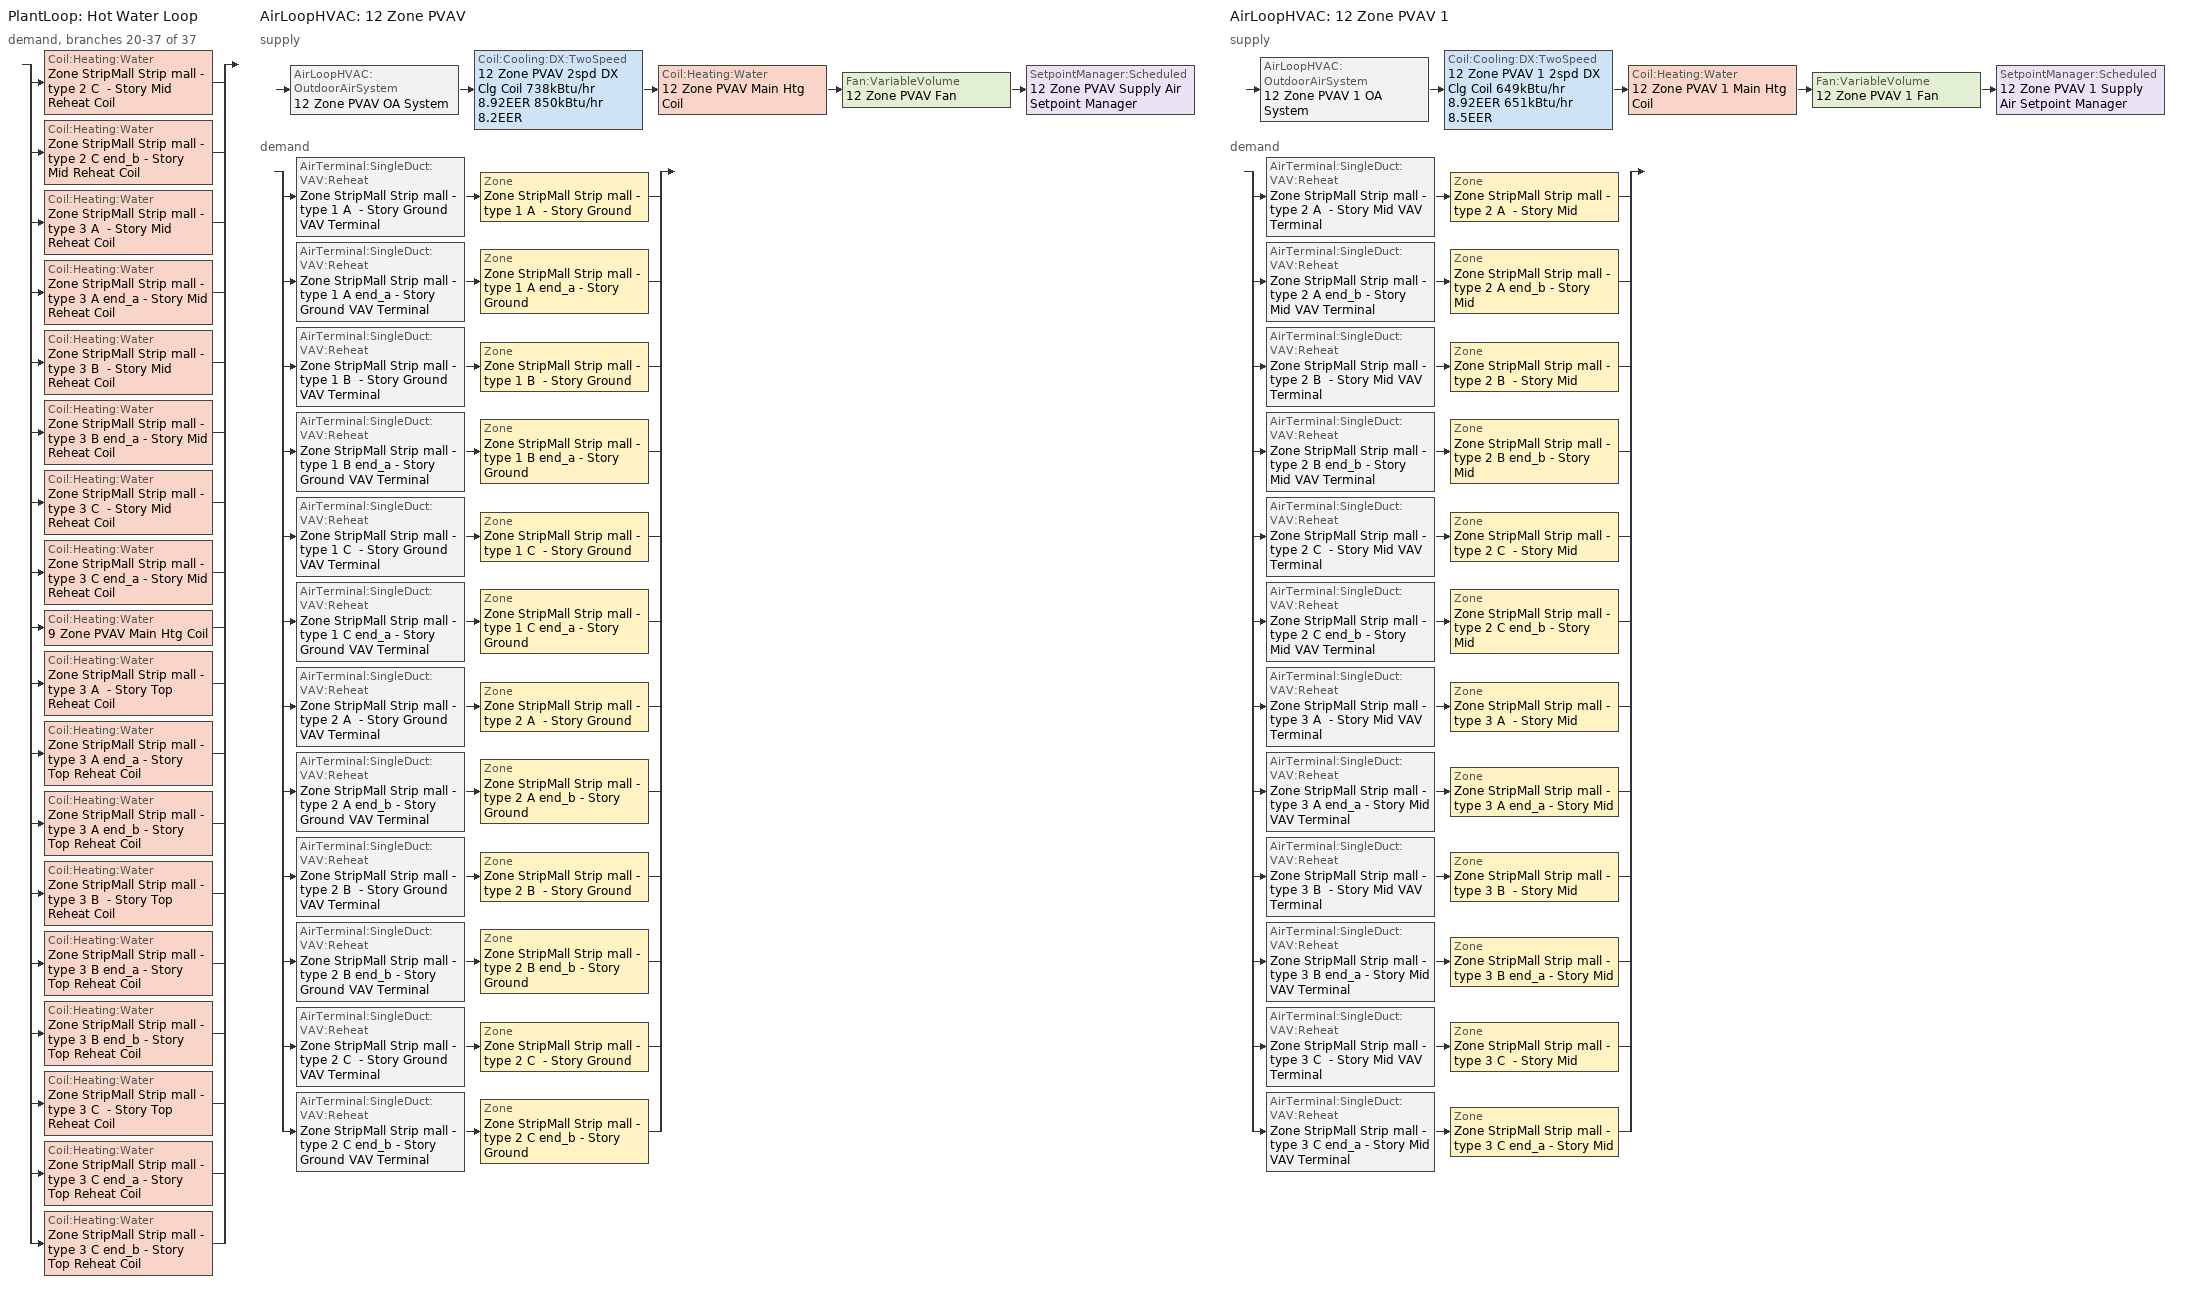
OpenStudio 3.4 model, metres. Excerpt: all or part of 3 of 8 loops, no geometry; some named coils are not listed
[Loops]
PlantLoop 'Hot Water Loop'
 demand, branches 20-37 of 37: split
  | Coil:Heating:Water 'Zone StripMall Strip mall - type 2 C  - Story Mid Reheat Coil'
  | Coil:Heating:Water 'Zone StripMall Strip mall - type 2 C end_b - Story Mid Reheat Coil'
  | Coil:Heating:Water 'Zone StripMall Strip mall - type 3 A  - Story Mid Reheat Coil'
  | Coil:Heating:Water 'Zone StripMall Strip mall - type 3 A end_a - Story Mid Reheat Coil'
  | Coil:Heating:Water 'Zone StripMall Strip mall - type 3 B  - Story Mid Reheat Coil'
  | Coil:Heating:Water 'Zone StripMall Strip mall - type 3 B end_a - Story Mid Reheat Coil'
  | Coil:Heating:Water 'Zone StripMall Strip mall - type 3 C  - Story Mid Reheat Coil'
  | Coil:Heating:Water 'Zone StripMall Strip mall - type 3 C end_a - Story Mid Reheat Coil'
  | Coil:Heating:Water '9 Zone PVAV Main Htg Coil'
  | Coil:Heating:Water 'Zone StripMall Strip mall - type 3 A  - Story Top Reheat Coil'
  | Coil:Heating:Water 'Zone StripMall Strip mall - type 3 A end_a - Story Top Reheat Coil'
  | Coil:Heating:Water 'Zone StripMall Strip mall - type 3 A end_b - Story Top Reheat Coil'
  | Coil:Heating:Water 'Zone StripMall Strip mall - type 3 B  - Story Top Reheat Coil'
  | Coil:Heating:Water 'Zone StripMall Strip mall - type 3 B end_a - Story Top Reheat Coil'
  | Coil:Heating:Water 'Zone StripMall Strip mall - type 3 B end_b - Story Top Reheat Coil'
  | Coil:Heating:Water 'Zone StripMall Strip mall - type 3 C  - Story Top Reheat Coil'
  | Coil:Heating:Water 'Zone StripMall Strip mall - type 3 C end_a - Story Top Reheat Coil'
  | Coil:Heating:Water 'Zone StripMall Strip mall - type 3 C end_b - Story Top Reheat Coil'
AirLoopHVAC '12 Zone PVAV'
 supply: AirLoopHVAC:OutdoorAirSystem '12 Zone PVAV OA System' > Coil:Cooling:DX:TwoSpeed '12 Zone PVAV 2spd DX Clg Coil 738kBtu/hr 8.92EER 850kBtu/hr 8.2EER' > Coil:Heating:Water '12 Zone PVAV Main Htg Coil' > Fan:VariableVolume '12 Zone PVAV Fan' > SetpointManager:Scheduled '12 Zone PVAV Supply Air Setpoint Manager'
 demand: split
  | AirTerminal:SingleDuct:VAV:Reheat 'Zone StripMall Strip mall - type 1 A  - Story Ground VAV Terminal' > Zone 'Zone StripMall Strip mall - type 1 A  - Story Ground'
  | AirTerminal:SingleDuct:VAV:Reheat 'Zone StripMall Strip mall - type 1 A end_a - Story Ground VAV Terminal' > Zone 'Zone StripMall Strip mall - type 1 A end_a - Story Ground'
  | AirTerminal:SingleDuct:VAV:Reheat 'Zone StripMall Strip mall - type 1 B  - Story Ground VAV Terminal' > Zone 'Zone StripMall Strip mall - type 1 B  - Story Ground'
  | AirTerminal:SingleDuct:VAV:Reheat 'Zone StripMall Strip mall - type 1 B end_a - Story Ground VAV Terminal' > Zone 'Zone StripMall Strip mall - type 1 B end_a - Story Ground'
  | AirTerminal:SingleDuct:VAV:Reheat 'Zone StripMall Strip mall - type 1 C  - Story Ground VAV Terminal' > Zone 'Zone StripMall Strip mall - type 1 C  - Story Ground'
  | AirTerminal:SingleDuct:VAV:Reheat 'Zone StripMall Strip mall - type 1 C end_a - Story Ground VAV Terminal' > Zone 'Zone StripMall Strip mall - type 1 C end_a - Story Ground'
  | AirTerminal:SingleDuct:VAV:Reheat 'Zone StripMall Strip mall - type 2 A  - Story Ground VAV Terminal' > Zone 'Zone StripMall Strip mall - type 2 A  - Story Ground'
  | AirTerminal:SingleDuct:VAV:Reheat 'Zone StripMall Strip mall - type 2 A end_b - Story Ground VAV Terminal' > Zone 'Zone StripMall Strip mall - type 2 A end_b - Story Ground'
  | AirTerminal:SingleDuct:VAV:Reheat 'Zone StripMall Strip mall - type 2 B  - Story Ground VAV Terminal' > Zone 'Zone StripMall Strip mall - type 2 B  - Story Ground'
  | AirTerminal:SingleDuct:VAV:Reheat 'Zone StripMall Strip mall - type 2 B end_b - Story Ground VAV Terminal' > Zone 'Zone StripMall Strip mall - type 2 B end_b - Story Ground'
  | AirTerminal:SingleDuct:VAV:Reheat 'Zone StripMall Strip mall - type 2 C  - Story Ground VAV Terminal' > Zone 'Zone StripMall Strip mall - type 2 C  - Story Ground'
  | AirTerminal:SingleDuct:VAV:Reheat 'Zone StripMall Strip mall - type 2 C end_b - Story Ground VAV Terminal' > Zone 'Zone StripMall Strip mall - type 2 C end_b - Story Ground'
AirLoopHVAC '12 Zone PVAV 1'
 supply: AirLoopHVAC:OutdoorAirSystem '12 Zone PVAV 1 OA System' > Coil:Cooling:DX:TwoSpeed '12 Zone PVAV 1 2spd DX Clg Coil 649kBtu/hr 8.92EER 651kBtu/hr 8.5EER' > Coil:Heating:Water '12 Zone PVAV 1 Main Htg Coil' > Fan:VariableVolume '12 Zone PVAV 1 Fan' > SetpointManager:Scheduled '12 Zone PVAV 1 Supply Air Setpoint Manager'
 demand: split
  | AirTerminal:SingleDuct:VAV:Reheat 'Zone StripMall Strip mall - type 2 A  - Story Mid VAV Terminal' > Zone 'Zone StripMall Strip mall - type 2 A  - Story Mid'
  | AirTerminal:SingleDuct:VAV:Reheat 'Zone StripMall Strip mall - type 2 A end_b - Story Mid VAV Terminal' > Zone 'Zone StripMall Strip mall - type 2 A end_b - Story Mid'
  | AirTerminal:SingleDuct:VAV:Reheat 'Zone StripMall Strip mall - type 2 B  - Story Mid VAV Terminal' > Zone 'Zone StripMall Strip mall - type 2 B  - Story Mid'
  | AirTerminal:SingleDuct:VAV:Reheat 'Zone StripMall Strip mall - type 2 B end_b - Story Mid VAV Terminal' > Zone 'Zone StripMall Strip mall - type 2 B end_b - Story Mid'
  | AirTerminal:SingleDuct:VAV:Reheat 'Zone StripMall Strip mall - type 2 C  - Story Mid VAV Terminal' > Zone 'Zone StripMall Strip mall - type 2 C  - Story Mid'
  | AirTerminal:SingleDuct:VAV:Reheat 'Zone StripMall Strip mall - type 2 C end_b - Story Mid VAV Terminal' > Zone 'Zone StripMall Strip mall - type 2 C end_b - Story Mid'
  | AirTerminal:SingleDuct:VAV:Reheat 'Zone StripMall Strip mall - type 3 A  - Story Mid VAV Terminal' > Zone 'Zone StripMall Strip mall - type 3 A  - Story Mid'
  | AirTerminal:SingleDuct:VAV:Reheat 'Zone StripMall Strip mall - type 3 A end_a - Story Mid VAV Terminal' > Zone 'Zone StripMall Strip mall - type 3 A end_a - Story Mid'
  | AirTerminal:SingleDuct:VAV:Reheat 'Zone StripMall Strip mall - type 3 B  - Story Mid VAV Terminal' > Zone 'Zone StripMall Strip mall - type 3 B  - Story Mid'
  | AirTerminal:SingleDuct:VAV:Reheat 'Zone StripMall Strip mall - type 3 B end_a - Story Mid VAV Terminal' > Zone 'Zone StripMall Strip mall - type 3 B end_a - Story Mid'
  | AirTerminal:SingleDuct:VAV:Reheat 'Zone StripMall Strip mall - type 3 C  - Story Mid VAV Terminal' > Zone 'Zone StripMall Strip mall - type 3 C  - Story Mid'
  | AirTerminal:SingleDuct:VAV:Reheat 'Zone StripMall Strip mall - type 3 C end_a - Story Mid VAV Terminal' > Zone 'Zone StripMall Strip mall - type 3 C end_a - Story Mid'
[SizingPeriod:DesignDay] Barometric Pressure {Pa}=97435; Wind Speed {m/s}=4.7; Wind Direction {deg}=270; Rain Indicator=No; Snow Indicator=No; Day of Month=21; Day Type=SummerDesignDay; Daylight Saving Time Indicator=No; Humidity Condition Type=Wetbulb; Dry-Bulb Temperature Range Modifier Type=DefaultMultipliers; Solar Model Indicator=ASHRAETau
Name | Maximum Dry-Bulb Temperature {C} | Daily Dry-Bulb Temperature Range {deltaC} | Month | Wetbulb or DewPoint at Maximum Dry-Bulb {C} | ASHRAE Clear Sky Optical Depth for Beam Irradiance | ASHRAE Clear Sky Optical Depth for Diffuse Irradiance
Houghton County November .4% Condns DB=>MCWB 1 | 16 | 5.8 | 11 | 11.2 | 0.294 | 2.648
Houghton County November .4% Condns WB=>MCDB 1 | 14.6 | 5.8 | 11 | 12.3 | 0.294 | 2.648
Houghton County October .4% Condns DB=>MCWB 1 | 23.2 | 7.6 | 10 | 16.6 | 0.316 | 2.586
Houghton County October .4% Condns WB=>MCDB 1 | 21.8 | 7.6 | 10 | 17.8 | 0.316 | 2.586
Houghton County September .4% Condns DB=>MCWB 1 | 28.8 | 9.2 | 9 | 21.1 | 0.343 | 2.504
Houghton County September .4% Condns WB=>MCDB 1 | 27 | 9.2 | 9 | 21.8 | 0.343 | 2.504
[Sizing:Zone] Zone Cooling Design Supply Air Temperature Input Method=SupplyAirTemperature; Zone Cooling Design Supply Air Temperature {C}=12.7778; Zone Cooling Design Supply Air Temperature Difference {deltaC}=11.11; Zone Heating Design Supply Air Temperature Input Method=SupplyAirTemperature; Zone Heating Design Supply Air Temperature {C}=50; Zone Heating Design Supply Air Temperature Difference {deltaC}=11.11; Zone Cooling Design Supply Air Humidity Ratio {kg-H2O/kg-air}=0.0085; Zone Heating Design Supply Air Humidity Ratio {kg-H2O/kg-air}=0.008; Cooling Design Air Flow Method=DesignDay; Heating Design Air Flow Method=DesignDay; Account for Dedicated Outdoor Air System=No; Dedicated Outdoor Air System Control Strategy=NeutralSupplyAir; Dedicated Outdoor Air Low Setpoint Temperature for Design {C}=autosize; Dedicated Outdoor Air High Setpoint Temperature for Design {C}=autosize; Design Minimum Zone Ventilation Efficiency=0.6
Zone StripMall Strip mall - type 1 A end_a - Story Ground; Zone StripMall Strip mall - type 1 B end_a - Story Ground; Zone StripMall Strip mall - type 1 C end_a - Story Ground; Zone StripMall Strip mall - type 1 A  - Story Ground; Zone StripMall Strip mall - type 1 B  - Story Ground; Zone StripMall Strip mall - type 1 C  - Story Ground; Zone StripMall Strip mall - type 2 A  - Story Ground; Zone StripMall Strip mall - type 2 B  - Story Ground; Zone StripMall Strip mall - type 2 C  - Story Ground; Zone StripMall Strip mall - type 2 A end_b - Story Ground; Zone StripMall Strip mall - type 2 B end_b - Story Ground; Zone StripMall Strip mall - type 2 C end_b - Story Ground; Zone StripMall Strip mall - type 3 A end_a - Story Mid; Zone StripMall Strip mall - type 3 B end_a - Story Mid; Zone StripMall Strip mall - type 3 C end_a - Story Mid; Zone StripMall Strip mall - type 3 A  - Story Mid; Zone StripMall Strip mall - type 3 B  - Story Mid; Zone StripMall Strip mall - type 3 C  - Story Mid; Zone StripMall Strip mall - type 2 A  - Story Mid; Zone StripMall Strip mall - type 2 B  - Story Mid; Zone StripMall Strip mall - type 2 C  - Story Mid; Zone StripMall Strip mall - type 2 A end_b - Story Mid; Zone StripMall Strip mall - type 2 B end_b - Story Mid; Zone StripMall Strip mall - type 2 C end_b - Story Mid
[Zone equipment]
Zone StripMall Strip mall - type 1 A end_a - Story Ground: Zone StripMall Strip mall - type 1 A end_a - Story Ground VAV Terminal
Zone StripMall Strip mall - type 1 B end_a - Story Ground: Zone StripMall Strip mall - type 1 B end_a - Story Ground VAV Terminal
Zone StripMall Strip mall - type 1 C end_a - Story Ground: Zone StripMall Strip mall - type 1 C end_a - Story Ground VAV Terminal
Zone StripMall Strip mall - type 1 A  - Story Ground: Zone StripMall Strip mall - type 1 A  - Story Ground VAV Terminal
Zone StripMall Strip mall - type 1 B  - Story Ground: Zone StripMall Strip mall - type 1 B  - Story Ground VAV Terminal
Zone StripMall Strip mall - type 1 C  - Story Ground: Zone StripMall Strip mall - type 1 C  - Story Ground VAV Terminal
Zone StripMall Strip mall - type 2 A  - Story Ground: Zone StripMall Strip mall - type 2 A  - Story Ground VAV Terminal
Zone StripMall Strip mall - type 2 B  - Story Ground: Zone StripMall Strip mall - type 2 B  - Story Ground VAV Terminal
Zone StripMall Strip mall - type 2 C  - Story Ground: Zone StripMall Strip mall - type 2 C  - Story Ground VAV Terminal
Zone StripMall Strip mall - type 2 A end_b - Story Ground: Zone StripMall Strip mall - type 2 A end_b - Story Ground VAV Terminal
Zone StripMall Strip mall - type 2 B end_b - Story Ground: Zone StripMall Strip mall - type 2 B end_b - Story Ground VAV Terminal
Zone StripMall Strip mall - type 2 C end_b - Story Ground: Zone StripMall Strip mall - type 2 C end_b - Story Ground VAV Terminal
Zone StripMall Strip mall - type 3 A end_a - Story Mid: Zone StripMall Strip mall - type 3 A end_a - Story Mid VAV Terminal
Zone StripMall Strip mall - type 3 B end_a - Story Mid: Zone StripMall Strip mall - type 3 B end_a - Story Mid VAV Terminal
Zone StripMall Strip mall - type 3 C end_a - Story Mid: Zone StripMall Strip mall - type 3 C end_a - Story Mid VAV Terminal
Zone StripMall Strip mall - type 3 A  - Story Mid: Zone StripMall Strip mall - type 3 A  - Story Mid VAV Terminal
Zone StripMall Strip mall - type 3 B  - Story Mid: Zone StripMall Strip mall - type 3 B  - Story Mid VAV Terminal
Zone StripMall Strip mall - type 3 C  - Story Mid: Zone StripMall Strip mall - type 3 C  - Story Mid VAV Terminal
Zone StripMall Strip mall - type 2 A  - Story Mid: Zone StripMall Strip mall - type 2 A  - Story Mid VAV Terminal
Zone StripMall Strip mall - type 2 B  - Story Mid: Zone StripMall Strip mall - type 2 B  - Story Mid VAV Terminal
Zone StripMall Strip mall - type 2 C  - Story Mid: Zone StripMall Strip mall - type 2 C  - Story Mid VAV Terminal
Zone StripMall Strip mall - type 2 A end_b - Story Mid: Zone StripMall Strip mall - type 2 A end_b - Story Mid VAV Terminal
Zone StripMall Strip mall - type 2 B end_b - Story Mid: Zone StripMall Strip mall - type 2 B end_b - Story Mid VAV Terminal
Zone StripMall Strip mall - type 2 C end_b - Story Mid: Zone StripMall Strip mall - type 2 C end_b - Story Mid VAV Terminal
[SetpointManager:Scheduled] Control Variable=Temperature; Schedule=Supply Air Temp - 55.0F
Name | Setpoint Node or NodeList
12 Zone PVAV Supply Air Setpoint Manager | 12 Zone PVAV Supply Outlet Node
12 Zone PVAV 1 Supply Air Setpoint Manager | 12 Zone PVAV 1 Supply Outlet Node
[AirLoopHVAC] Design Return Air Flow Fraction of Supply Air Flow=1
Name | Availability Schedule | Design Supply Air Flow Rate {m3/s}
12 Zone PVAV | 12 Zone PVAV_constant_night_fan_schedule | 8.78776
12 Zone PVAV 1 | 12 Zone PVAV 1_constant_night_fan_schedule | 10.0073
[Sizing:System] Type of Load to Size On=Sensible; Central Heating Maximum System Air Flow Ratio=0.3; Preheat Design Temperature {C}=7.22222; Preheat Design Humidity Ratio {kg-H2O/kg-Air}=0.008; Precool Design Temperature {C}=12.7778; Precool Design Humidity Ratio {kg-H2O/kg-Air}=0.008; Central Cooling Design Supply Air Temperature {C}=12.7778; Central Heating Design Supply Air Temperature {C}=12.7778; Sizing Option=Coincident; 100% Outdoor Air in Cooling=No; 100% Outdoor Air in Heating=No; Central Cooling Design Supply Air Humidity Ratio {kg-H2O/kg-Air}=0.0085; Central Heating Design Supply Air Humidity Ratio {kg-H2O/kg-Air}=0.008; Cooling Design Air Flow Method=DesignDay; Heating Design Air Flow Method=DesignDay; System Outdoor Air Method=ZoneSum; Zone Maximum Outdoor Air Fraction=1; Cooling Supply Air Flow Rate Per Floor Area {m3/s-m2}=0.00996765; Cooling Fraction of Autosized Cooling Supply Air Flow Rate=1; Cooling Supply Air Flow Rate Per Unit Cooling Capacity {m3/s-W}=3.94755e-05; Heating Supply Air Flow Rate Per Floor Area {m3/s-m2}=0.00996765; Heating Fraction of Autosized Heating Supply Air Flow Rate=1; Heating Fraction of Autosized Cooling Supply Air Flow Rate=1; Heating Supply Air Flow Rate Per Unit Heating Capacity {m3/s-W}=3.15882e-05; Cooling Design Capacity Method=CoolingDesignCapacity; Cooling Design Capacity {W}=autosize; Cooling Design Capacity Per Floor Area {W/m2}=234.7; Fraction of Autosized Cooling Design Capacity=1; Heating Design Capacity Method=HeatingDesignCapacity; Heating Design Capacity {W}=autosize; Heating Design Capacity Per Floor Area {W/m2}=157; Fraction of Autosized Heating Design Capacity=1; Central Cooling Capacity Control Method=OnOff; Occupant Diversity=autosize
Name | Design Outdoor Air Flow Rate {m3/s}
12 Zone PVAV | 8.78776
12 Zone PVAV 1 | 10.0073
[Fan:VariableVolume] Availability Schedule=Always On Discrete; Fan Total Efficiency=0.6045; Fan Power Minimum Flow Rate Input Method=Fraction; Fan Power Minimum Flow Fraction=0.25; Fan Power Minimum Air Flow Rate {m3/s}=0; Motor Efficiency=0.93; Motor In Airstream Fraction=1; Fan Power Coefficient 1=0.189848; Fan Power Coefficient 2=0.31447; Fan Power Coefficient 3=0.495682; Fan Power Coefficient 4=0; Fan Power Coefficient 5=0
Name | Pressure Rise {Pa} | Maximum Flow Rate {m3/s}
12 Zone PVAV Fan | 1389.92 | 8.78776
12 Zone PVAV 1 Fan | 1574.24 | 10.0073
[Coil:Heating:Water] Availability Schedule=Always On Discrete; Rated Inlet Water Temperature {C}=82.2222; Rated Outlet Water Temperature {C}=71.1111
Name | U-Factor Times Area Value {W/K} | Maximum Water Flow Rate {m3/s} | Rated Capacity {W} | Rated Inlet Air Temperature {C} | Rated Outlet Air Temperature {C}
Zone StripMall Strip mall - type 2 C  - Story Mid Reheat Coil | 191.386 | 0.000213991 | 9783.43 | 12.7778 | 50
Zone StripMall Strip mall - type 2 C end_b - Story Mid Reheat Coil | 98.6431 | 0.000102506 | 4686.44 | 12.7778 | 50
Zone StripMall Strip mall - type 3 A  - Story Mid Reheat Coil | 181.054 | 0.000193118 | 8829.13 | 12.7778 | 50
Zone StripMall Strip mall - type 3 A end_a - Story Mid Reheat Coil | 97.9679 | 9.75051e-05 | 4457.81 | 12.7778 | 50
Zone StripMall Strip mall - type 3 B  - Story Mid Reheat Coil | 49.1401 | 6.27553e-05 | 2869.1 | 12.7778 | 50
Zone StripMall Strip mall - type 3 B end_a - Story Mid Reheat Coil | 144.89 | 0.000160319 | 7329.59 | 12.7778 | 50
Zone StripMall Strip mall - type 3 C  - Story Mid Reheat Coil | 191.492 | 0.000214221 | 9793.93 | 12.7778 | 50
Zone StripMall Strip mall - type 3 C end_a - Story Mid Reheat Coil | 98.3102 | 9.89704e-05 | 4524.81 | 12.7778 | 50
9 Zone PVAV Main Htg Coil | 673.602 | 0.000994227 | 45454.9 | 7.22222 | 12.7778
Zone StripMall Strip mall - type 3 A  - Story Top Reheat Coil | 472.911 | 0.000485613 | 22201.6 | 12.7778 | 50
Zone StripMall Strip mall - type 3 A end_a - Story Top Reheat Coil | 116.544 | 0.000113856 | 5205.37 | 12.7778 | 50
Zone StripMall Strip mall - type 3 A end_b - Story Top Reheat Coil | 119.93 | 0.000111575 | 5101.09 | 12.7778 | 50
Zone StripMall Strip mall - type 3 B  - Story Top Reheat Coil | 193.251 | 0.00023662 | 10818 | 12.7778 | 50
Zone StripMall Strip mall - type 3 B end_a - Story Top Reheat Coil | 186.078 | 0.000201312 | 9203.74 | 12.7778 | 50
Zone StripMall Strip mall - type 3 B end_b - Story Top Reheat Coil | 187.439 | 0.000200915 | 9185.61 | 12.7778 | 50
Zone StripMall Strip mall - type 3 C  - Story Top Reheat Coil | 489.489 | 0.000536334 | 24520.6 | 12.7778 | 50
Zone StripMall Strip mall - type 3 C end_a - Story Top Reheat Coil | 116.869 | 0.000115197 | 5266.67 | 12.7778 | 50
Zone StripMall Strip mall - type 3 C end_b - Story Top Reheat Coil | 116.602 | 0.00011943 | 5460.21 | 12.7778 | 50
[Controller:WaterCoil] Action=Normal; Controller Convergence Tolerance {deltaC}=0.0001; Minimum Actuated Flow {m3/s}=0
Name | Water Coil
Zone StripMall Strip mall - type 2 C  - Story Mid Reheat Coil Controller | Zone StripMall Strip mall - type 2 C  - Story Mid Reheat Coil
Zone StripMall Strip mall - type 2 C end_b - Story Mid Reheat Coil Controller | Zone StripMall Strip mall - type 2 C end_b - Story Mid Reheat Coil
Zone StripMall Strip mall - type 3 A  - Story Mid Reheat Coil Controller | Zone StripMall Strip mall - type 3 A  - Story Mid Reheat Coil
Zone StripMall Strip mall - type 3 A end_a - Story Mid Reheat Coil Controller | Zone StripMall Strip mall - type 3 A end_a - Story Mid Reheat Coil
Zone StripMall Strip mall - type 3 B  - Story Mid Reheat Coil Controller | Zone StripMall Strip mall - type 3 B  - Story Mid Reheat Coil
Zone StripMall Strip mall - type 3 B end_a - Story Mid Reheat Coil Controller | Zone StripMall Strip mall - type 3 B end_a - Story Mid Reheat Coil
Zone StripMall Strip mall - type 3 C  - Story Mid Reheat Coil Controller | Zone StripMall Strip mall - type 3 C  - Story Mid Reheat Coil
Zone StripMall Strip mall - type 3 C end_a - Story Mid Reheat Coil Controller | Zone StripMall Strip mall - type 3 C end_a - Story Mid Reheat Coil
9 Zone PVAV Main Htg Coil Controller | 9 Zone PVAV Main Htg Coil
Zone StripMall Strip mall - type 3 A  - Story Top Reheat Coil Controller | Zone StripMall Strip mall - type 3 A  - Story Top Reheat Coil
Zone StripMall Strip mall - type 3 A end_a - Story Top Reheat Coil Controller | Zone StripMall Strip mall - type 3 A end_a - Story Top Reheat Coil
Zone StripMall Strip mall - type 3 A end_b - Story Top Reheat Coil Controller | Zone StripMall Strip mall - type 3 A end_b - Story Top Reheat Coil
Zone StripMall Strip mall - type 3 B  - Story Top Reheat Coil Controller | Zone StripMall Strip mall - type 3 B  - Story Top Reheat Coil
Zone StripMall Strip mall - type 3 B end_a - Story Top Reheat Coil Controller | Zone StripMall Strip mall - type 3 B end_a - Story Top Reheat Coil
Zone StripMall Strip mall - type 3 B end_b - Story Top Reheat Coil Controller | Zone StripMall Strip mall - type 3 B end_b - Story Top Reheat Coil
Zone StripMall Strip mall - type 3 C  - Story Top Reheat Coil Controller | Zone StripMall Strip mall - type 3 C  - Story Top Reheat Coil
Zone StripMall Strip mall - type 3 C end_a - Story Top Reheat Coil Controller | Zone StripMall Strip mall - type 3 C end_a - Story Top Reheat Coil
Zone StripMall Strip mall - type 3 C end_b - Story Top Reheat Coil Controller | Zone StripMall Strip mall - type 3 C end_b - Story Top Reheat Coil
[Coil:Cooling:DX:TwoSpeed] Availability Schedule=Always On Discrete; Unit Internal Static Air Pressure {Pa}=773.3; Total Cooling Capacity Function of Temperature Curve=DOE Ref DX Clg Coil Cool-Cap-fT; Total Cooling Capacity Function of Flow Fraction Curve=DOE Ref DX Clg Coil Cool-CAP-fFlow; Energy Input Ratio Function of Temperature Curve=DOE Ref DX Clg Coil Cool-EIR-fT; Energy Input Ratio Function of Flow Fraction Curve=DOE Ref DX Clg Coil Cool-EIR-fFlow; Part Load Fraction Correlation Curve=DOE Ref DX Clg Coil Cool-PLF-fPLR; Low Speed Total Cooling Capacity Function of Temperature Curve=DOE Ref DX Clg Coil Cool-Cap-fT; Low Speed Energy Input Ratio Function of Temperature Curve=DOE Ref DX Clg Coil Cool-EIR-fT; Condenser Type=AirCooled; Minimum Outdoor Dry-Bulb Temperature for Compressor Operation {C}=-25; High Speed Evaporative Condenser Effectiveness=0; High Speed Evaporative Condenser Air Flow Rate {m3/s}=Autosize; High Speed Evaporative Condenser Pump Rated Power Consumption {W}=Autosize; Low Speed Evaporative Condenser Effectiveness=0; Low Speed Evaporative Condenser Air Flow Rate {m3/s}=Autosize; Low Speed Evaporative Condenser Pump Rated Power Consumption {W}=Autosize; Basin Heater Capacity {W/K}=10; Basin Heater Setpoint Temperature {C}=2
Name | Rated High Speed Total Cooling Capacity {W} | Rated High Speed Sensible Heat Ratio | Rated High Speed COP {W/W} | Rated High Speed Air Flow Rate {m3/s} | Rated Low Speed Total Cooling Capacity {W} | Rated Low Speed Sensible Heat Ratio | Rated Low Speed COP {W/W} | Rated Low Speed Air Flow Rate {m3/s}
12 Zone PVAV 2spd DX Clg Coil 738kBtu/hr 8.92EER 850kBtu/hr 8.2EER | 171347 | 0.786129 | 2.86657 | 8.78776 | 57109.9 | 0.786129 | 2.86657 | 2.92896
12 Zone PVAV 1 2spd DX Clg Coil 649kBtu/hr 8.92EER 651kBtu/hr 8.5EER | 191031 | 0.794818 | 2.96645 | 10.0073 | 63670.7 | 0.794818 | 2.96645 | 3.33542
[Controller:OutdoorAir] Minimum Outdoor Air Flow Rate {m3/s}=1.7698; Economizer Control Type=DifferentialDryBulb; Economizer Control Action Type=ModulateFlow; Lockout Type=LockoutWithCompressor; Minimum Limit Type=FixedMinimum; High Humidity Control=No; Heat Recovery Bypass Control Type=BypassWhenWithinEconomizerLimits
Name | Maximum Outdoor Air Flow Rate {m3/s} | Minimum Outdoor Air Schedule | Controller Mechanical Ventilation
Controller Outdoor Air 1 | 8.78776 | 12 Zone PVAV_night_ventcycle_schedule | 12 Zone PVAV Ventilation Controller
Controller Outdoor Air 2 | 10.0073 | 12 Zone PVAV 1_night_ventcycle_schedule | 12 Zone PVAV 1 Ventilation Controller
[Controller:MechanicalVentilation] Availability Schedule=Always On Discrete; System Outdoor Air Method=ZoneSum
12 Zone PVAV Ventilation Controller; 12 Zone PVAV 1 Ventilation Controller
[AirLoopHVAC:OutdoorAirSystem]
Name | Controller
12 Zone PVAV OA System | Controller Outdoor Air 1
12 Zone PVAV 1 OA System | Controller Outdoor Air 2
[AirTerminal:SingleDuct:VAV:Reheat] Availability Schedule=Always On Discrete; Zone Minimum Air Flow Input Method=Constant; Constant Minimum Air Flow Fraction=0.3; Fixed Minimum Air Flow Rate {m3/s}=0; Minimum Hot Water or Steam Flow Rate {m3/s}=0; Convergence Tolerance=0.001; Damper Heating Action=Normal; Maximum Flow Fraction During Reheat=0.3; Maximum Reheat Air Temperature {C}=50; Control For Outdoor Air=No
Name | Maximum Air Flow Rate {m3/s} | Reheat Coil | Maximum Hot Water or Steam Flow Rate {m3/s} | Maximum Flow per Zone Floor Area During Reheat {m3/s-m2}
Zone StripMall Strip mall - type 1 A  - Story Ground VAV Terminal | 1.3957 | Zone StripMall Strip mall - type 1 A  - Story Ground Reheat Coil | 0.000258583 | 0.00290064
Zone StripMall Strip mall - type 1 A end_a - Story Ground VAV Terminal | 0.35506 | Zone StripMall Strip mall - type 1 A end_a - Story Ground Reheat Coil | 8.35105e-05 | 0.00509578
Zone StripMall Strip mall - type 1 B  - Story Ground VAV Terminal | 2.06332 | Zone StripMall Strip mall - type 1 B  - Story Ground Reheat Coil | 9.83783e-05 | 0.00131117
Zone StripMall Strip mall - type 1 B end_a - Story Ground VAV Terminal | 0.883399 | Zone StripMall Strip mall - type 1 B end_a - Story Ground Reheat Coil | 0.000136343 | 0.00387665
Zone StripMall Strip mall - type 1 C  - Story Ground VAV Terminal | 1.97627 | Zone StripMall Strip mall - type 1 C  - Story Ground Reheat Coil | 0.000285437 | 0.00410721
Zone StripMall Strip mall - type 1 C end_a - Story Ground VAV Terminal | 0.414745 | Zone StripMall Strip mall - type 1 C end_a - Story Ground Reheat Coil | 8.62329e-05 | 0.00595238
Zone StripMall Strip mall - type 2 A  - Story Ground VAV Terminal | 0.343109 | Zone StripMall Strip mall - type 2 A  - Story Ground Reheat Coil | 6.46271e-05 | 0.00301136
Zone StripMall Strip mall - type 2 A end_b - Story Ground VAV Terminal | 0.31664 | Zone StripMall Strip mall - type 2 A end_b - Story Ground Reheat Coil | 8.23573e-05 | 0.00454437
Zone StripMall Strip mall - type 2 B  - Story Ground VAV Terminal | 0.52165 | Zone StripMall Strip mall - type 2 B  - Story Ground Reheat Coil | 2.4872e-05 | 0.00139991
Zone StripMall Strip mall - type 2 B end_b - Story Ground VAV Terminal | 0.796305 | Zone StripMall Strip mall - type 2 B end_b - Story Ground Reheat Coil | 0.000132495 | 0.00349445
Zone StripMall Strip mall - type 2 C  - Story Ground VAV Terminal | 0.487404 | Zone StripMall Strip mall - type 2 C  - Story Ground Reheat Coil | 7.13085e-05 | 0.00427778
Zone StripMall Strip mall - type 2 C end_b - Story Ground VAV Terminal | 0.417563 | Zone StripMall Strip mall - type 2 C end_b - Story Ground Reheat Coil | 8.61578e-05 | 0.00599282
Zone StripMall Strip mall - type 2 A  - Story Mid VAV Terminal | 1.11676 | Zone StripMall Strip mall - type 2 A  - Story Mid Reheat Coil | 0.000192883 | 0.00375313
Zone StripMall Strip mall - type 2 A end_b - Story Mid VAV Terminal | 0.398634 | Zone StripMall Strip mall - type 2 A end_b - Story Mid Reheat Coil | 9.50622e-05 | 0.00572115
Zone StripMall Strip mall - type 2 B  - Story Mid VAV Terminal | 1.32864 | Zone StripMall Strip mall - type 2 B  - Story Mid Reheat Coil | 6.33491e-05 | 0.00136532
Zone StripMall Strip mall - type 2 B end_b - Story Mid VAV Terminal | 1.03798 | Zone StripMall Strip mall - type 2 B end_b - Story Mid Reheat Coil | 0.000159771 | 0.00455501
Zone StripMall Strip mall - type 2 C  - Story Mid VAV Terminal | 1.51864 | Zone StripMall Strip mall - type 2 C  - Story Mid Reheat Coil | 0.000213991 | 0.00510373
Zone StripMall Strip mall - type 2 C end_b - Story Mid VAV Terminal | 0.545752 | Zone StripMall Strip mall - type 2 C end_b - Story Mid Reheat Coil | 0.000102506 | 0.00783257
Zone StripMall Strip mall - type 3 A  - Story Mid VAV Terminal | 1.12246 | Zone StripMall Strip mall - type 3 A  - Story Mid Reheat Coil | 0.000193118 | 0.00377229
Zone StripMall Strip mall - type 3 A end_a - Story Mid VAV Terminal | 0.460036 | Zone StripMall Strip mall - type 3 A end_a - Story Mid Reheat Coil | 9.75051e-05 | 0.00660238
Zone StripMall Strip mall - type 3 B  - Story Mid VAV Terminal | 1.31619 | Zone StripMall Strip mall - type 3 B  - Story Mid Reheat Coil | 6.27553e-05 | 0.00135252
Zone StripMall Strip mall - type 3 B end_a - Story Mid VAV Terminal | 1.0822 | Zone StripMall Strip mall - type 3 B end_a - Story Mid Reheat Coil | 0.000160319 | 0.00474903
Zone StripMall Strip mall - type 3 C  - Story Mid VAV Terminal | 1.52421 | Zone StripMall Strip mall - type 3 C  - Story Mid Reheat Coil | 0.000214221 | 0.00512246
Zone StripMall Strip mall - type 3 C end_a - Story Mid VAV Terminal | 0.481056 | Zone StripMall Strip mall - type 3 C end_a - Story Mid Reheat Coil | 9.89704e-05 | 0.00690406
[Schedule:Ruleset]
Supply Air Temp - 55.0F: Default Day Schedule=Supply Air Temp - 55.0F Default
[Schedule:Day]
Supply Air Temp - 55.0F Default; autogen Supply Air Temp - 55.0F 0_day_sch; autogen Supply Air Temp - 55.0F 1_day_sch: Yes, 24, 0, 12.7778
[Schedule:Rule] Schedule Ruleset=Supply Air Temp - 55.0F; Apply Sunday=Yes; Apply Monday=Yes; Apply Tuesday=Yes; Apply Wednesday=Yes; Apply Thursday=Yes; Apply Friday=Yes; Apply Saturday=Yes; Date Specification Type=SpecificDates; Specific Month 1=1; Specific Month 2=1; Specific Month 3=1; Specific Month 4=1; Specific Month 5=1; Specific Month 6=2; Specific Month 7=2; Specific Month 8=2; Specific Month 9=2; Specific Month 10=3; Specific Month 11=3; Specific Month 12=3; Specific Month 13=3; Specific Month 14=4; Specific Month 15=4; Specific Month 16=4; Specific Month 17=4; Specific Month 18=5; Specific Month 19=5; Specific Month 20=5; Specific Month 21=5; Specific Month 22=5; Specific Month 23=6; Specific Month 24=6; Specific Month 25=6; Specific Month 26=6; Specific Month 27=7; Specific Month 28=7; Specific Month 29=7; Specific Month 30=7; Specific Month 32=8; Specific Month 33=8; Specific Month 34=8; Specific Month 35=8; Specific Month 36=9; Specific Month 37=9; Specific Month 38=9; Specific Month 39=9; Specific Month 40=10; Specific Month 41=10; Specific Month 42=10; Specific Month 43=10; Specific Month 44=10; Specific Month 45=11; Specific Month 46=11; Specific Month 47=11; Specific Month 48=11; Specific Month 49=12; Specific Month 50=12; Specific Month 51=12; Specific Month 52=12
Name | Rule Order | Day Schedule | Specific Day 1 | Specific Day 2 | Specific Day 3 | Specific Day 4 | Specific Day 5 | Specific Day 6 | Specific Day 7 | Specific Day 8 | Specific Day 9 | Specific Day 10 | Specific Day 11 | Specific Day 12 | Specific Day 13 | Specific Day 14 | Specific Day 15 | Specific Day 16 | Specific Day 17 | Specific Day 18 | Specific Day 19 | Specific Day 20 | Specific Day 21 | Specific Day 22 | Specific Day 23 | Specific Day 24 | Specific Day 25 | Specific Day 26 | Specific Day 27 | Specific Day 28 | Specific Day 29 | Specific Day 30 | Specific Month 31 | Specific Day 31 | Specific Day 32 | Specific Day 33 | Specific Day 34 | Specific Day 35 | Specific Day 36 | Specific Day 37 | Specific Day 38 | Specific Day 39 | Specific Day 40 | Specific Day 41 | Specific Day 42 | Specific Day 43 | Specific Day 44 | Specific Day 45 | Specific Day 46 | Specific Day 47 | Specific Day 48 | Specific Day 49 | Specific Day 50 | Specific Day 51 | Specific Day 52
autogen Supply Air Temp - 55.0F 0 | 0 | autogen Supply Air Temp - 55.0F 0_day_sch | 2 | 9 | 16 | 23 | 30 | 6 | 13 | 20 | 27 | 6 | 13 | 20 | 27 | 3 | 10 | 17 | 24 | 1 | 8 | 15 | 22 | 29 | 5 | 12 | 19 | 26 | 3 | 10 | 17 | 24 | 7 | 31 | 7 | 14 | 21 | 28 | 4 | 11 | 18 | 25 | 2 | 9 | 16 | 23 | 30 | 6 | 13 | 20 | 27 | 4 | 11 | 18 | 25
autogen Supply Air Temp - 55.0F 1 | 1 | autogen Supply Air Temp - 55.0F 1_day_sch | 3 | 10 | 17 | 24 | 31 | 7 | 14 | 21 | 28 | 7 | 14 | 21 | 28 | 4 | 11 | 18 | 25 | 2 | 9 | 16 | 23 | 30 | 6 | 13 | 20 | 27 | 4 | 11 | 18 | 25 | 8 | 1 | 8 | 15 | 22 | 29 | 5 | 12 | 19 | 26 | 3 | 10 | 17 | 24 | 31 | 7 | 14 | 21 | 28 | 5 | 12 | 19 | 26
[Schedule:Constant] Value=1
Always On Discrete; 12 Zone PVAV_night_ventcycle_schedule; 12 Zone PVAV_constant_night_fan_schedule; 12 Zone PVAV 1_night_ventcycle_schedule; 12 Zone PVAV 1_constant_night_fan_schedule
[Curve:Biquadratic] Minimum Value of x=-100; Maximum Value of x=100; Minimum Value of y=-100; Maximum Value of y=100
Name | Coefficient1 Constant | Coefficient2 x | Coefficient3 x**2 | Coefficient4 y | Coefficient5 y**2 | Coefficient6 x*y
DOE Ref DX Clg Coil Cool-Cap-fT | 0.971212 | -0.0152755 | 0.00144345 | -0.00039321 | -6.8364e-06 | -0.000290596
DOE Ref DX Clg Coil Cool-EIR-fT | 0.286871 | 0.0239022 | -0.000810648 | 0.0134585 | 0.000338936 | -0.000487004
[Curve:Cubic] Coefficient1 Constant=1; Coefficient2 x=0; Coefficient3 x**2=0; Coefficient4 x**3=0; Minimum Value of x=-100; Maximum Value of x=100
DOE Ref DX Clg Coil Cool-CAP-fFlow; DOE Ref DX Clg Coil Cool-EIR-fFlow
[Curve:Quadratic]
DOE Ref DX Clg Coil Cool-PLF-fPLR: Coefficient1 Constant=0.909496; Coefficient2 x=0.0986477; Coefficient3 x**2=-0.00819488; Minimum Value of x=0; Maximum Value of x=1
